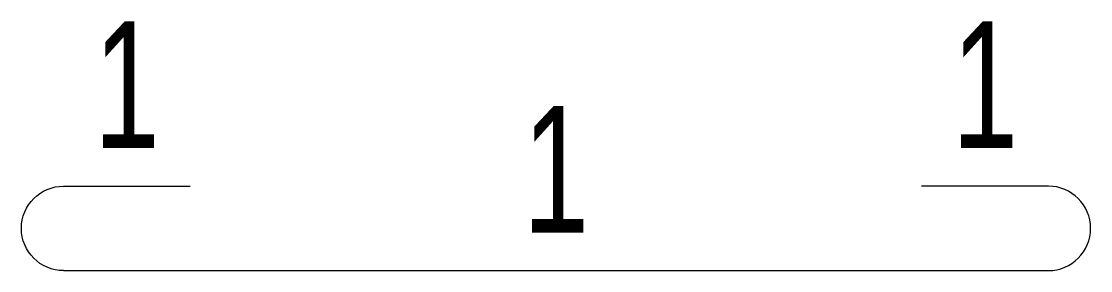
# Model space of a CAD drawing. Extents: x 3851.1 to 3866.3, y 4302.4 to 4306.
import ezdxf
from ezdxf.enums import TextEntityAlignment as Align

# ---------------------------------------------------------------- set-up
doc = ezdxf.new("R2010")
doc.units = 0
doc.header["$MEASUREMENT"] = 0
doc.layers.add('1', color=1, linetype='Continuous')
doc.layers.add('3', color=3, linetype='Continuous')
doc.styles.add('2', font='vn_vni.shx', dxfattribs={"width": 0.7, "height": 1.8})

msp = doc.modelspace()

# ---------------------------------------------------------------- linework, layer by layer
at = {"layer": '3'}
msp.add_line((3851.67, 4302.414), (3865.659, 4302.414), dxfattribs=at)
for points in [[(3851.67, 4302.414, -1), (3851.67, 4303.614), (3853.47, 4303.614)], [(3865.659, 4302.414, 1), (3865.659, 4303.614), (3863.859, 4303.614)]]:
    msp.add_lwpolyline(points, format="xyb", dxfattribs=at)

# ---------------------------------------------------------------- texts
at = {"layer": '1', "style": '2', "width": 0.7}
for p in [(3852.57, 4303.614), (3864.759, 4303.614), (3858.665, 4302.414)]:
    msp.add_attdef('1', text='0', height=1.8, dxfattribs=at).set_placement(p, align=Align.BOTTOM_CENTER)

doc.saveas('drawing.dxf')
